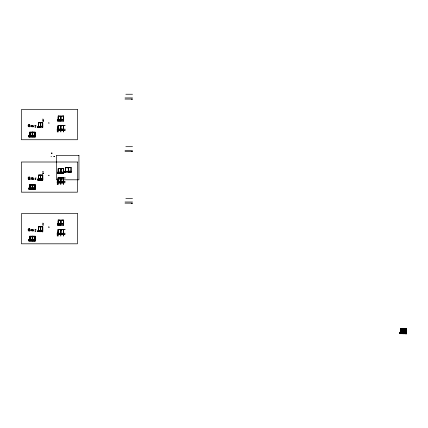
<?xml version="1.0" encoding="UTF-8"?>
<svg xmlns="http://www.w3.org/2000/svg" width="428" height="428" viewBox="0 0 428 428"><rect width="100%" height="100%" fill="white"/><g stroke="black" fill="none" stroke-linecap="round" stroke-linejoin="round"><path stroke-width="0.64" d="M31.822 230.735L31.998 229.643M31.822 179.102L31.998 178.011M31.822 126.661L31.998 125.564M35.059 240.996L34.786 240.718L35.059 239.996L35.059 240.996L32.571 240.937M35.059 236.347L35.059 239.803L34.786 236.62L35.059 236.347L32.555 236.347L32.565 239.803M35.059 189.363L34.786 189.085L35.059 188.363L35.059 189.363L32.571 189.304M35.059 188.17L34.786 184.987L35.059 184.714L32.555 184.714L32.565 188.17L35.059 188.17L35.059 184.714M35.059 136.917L34.786 136.639L35.059 135.922L35.059 136.917L32.571 136.858M35.059 132.268L35.059 135.724L34.786 132.541L35.059 132.268L32.384 132.193M38.643 126.351L38.525 123.355L38.525 126.351L40.772 126.351M39.997 122.718L39.997 122.692A0.765 0.765 0 0 0 40.542 123.243L40.532 122.601L40.751 123.243A0.765 0.765 0 0 0 41.297 122.718L42.768 122.601L42.768 127.587M41.297 126.372L41.297 126.351A0.765 0.765 0 0 0 40.751 125.827L40.762 126.469L40.703 122.601M57.24 235.721L57.293 236.122L57.277 233.223L65.158 233.265L64.751 233.292M57.24 184.088L57.293 184.489L57.277 181.59L65.158 181.633L64.751 181.659M57.266 131.642L57.266 132.043L57.379 129.144M58.037 233.223L58.155 230.291M58.037 181.59L58.155 178.61A0.765 0.765 0 0 0 58.679 178.064L58.679 178.085M58.037 129.144L58.155 126.212A0.765 0.765 0 0 0 58.679 125.618L58.037 125.452L60.081 125.57A1.086 1.086 0 0 0 60.706 126.196L60.685 125.57M58.133 235.721L58.058 236.117L58.096 229.536M58.133 184.088L58.058 184.484L58.096 177.904M58.122 131.642L58.058 132.043L58.096 125.458M58.24 223.764L58.122 220.832M58.24 172.131L58.122 169.199M60.883 235.726L60.792 236.117L60.83 229.536M60.883 184.094L60.765 184.479L60.83 177.904M60.856 131.642L60.803 132.043L60.83 125.458M63.526 235.721L63.579 236.122L63.553 229.536M63.526 184.088L63.579 184.489L63.553 177.904M63.515 131.647L63.59 132.043L63.553 125.458M65.521 171.211L65.639 168.231A0.765 0.765 0 0 0 66.163 167.685L65.521 167.519L67.565 167.637A1.086 1.086 0 0 0 68.191 168.263L68.453 167.637L68.427 168.263A1.086 1.086 0 0 0 69.052 167.637L69.085 167.519M65.639 171.211L65.639 168.279L65.639 171.328L68.25 171.307L68.437 167.519L68.41 171.328L65.479 171.328A1.086 1.086 0 0 1 64.853 171.954L64.703 171.96M400.084 333.155L399.971 332.198L406.6 332.251M406.247 328.763L406.247 333.685L400.078 333.701L400.089 332.449L399.971 333.701L400.244 332.567M402.55 333.626L406.247 333.685L400.143 333.68L400.164 332.449L400.908 332.567M400.143 333.68L400.201 332.449M400.913 333.583C409.259 333.915 396.371 333.364 402.341 333.722L402.315 332.567M40.59 179.969L37.696 180.049L37.819 178.797L37.814 180.049L40.703 180.086L37.696 179.931M37.814 127.485L37.701 126.351L37.814 127.603L40.703 127.64L37.696 127.485M37.814 179.953L40.585 180.028M40.59 231.601L37.696 231.682L37.819 230.43L37.814 231.682L40.703 231.719L37.696 231.564M403.636 333.738L400.078 333.583L406.252 333.53M404.428 333.637L406.274 333.765L406.242 328.388M406.028 333.68L406.06 333.289M406.06 333.61L406.065 333.262M406.22 333.685L405.905 333.203M405.744 333.091L406.263 333.102L406.247 333.803L403.609 333.744M41.318 179.99L42.768 180.151L42.768 175.041L41.297 175.159A0.765 0.765 0 0 1 40.751 175.683L40.762 175.041L40.542 175.683A0.765 0.765 0 0 1 39.997 175.159L38.525 175.159M42.768 180.033L42.65 175.041M41.318 231.623L42.768 231.783L42.768 226.674L41.297 226.792A0.765 0.765 0 0 1 40.751 227.316L40.762 226.674L42.65 226.696L42.65 231.783L41.318 231.644L42.768 231.666M65.639 172.404L68.373 172.366M64.751 125.527L65.158 125.5L58.037 125.57M64.692 130.337L65.099 130.337L57.218 130.337M64.751 129.203L65.158 129.203L57.277 129.203M64.751 177.957L65.158 177.957L58.037 177.957M64.692 182.793L65.099 182.767L57.218 182.777M64.751 229.606L65.158 229.579L58.037 229.59M64.692 234.426L65.099 234.4L57.218 234.41M406.054 333.524L406.07 332.807M28.671 126.613L29.136 126.067L29.136 126.731L29.136 124.532M28.671 179.059L29.136 178.513L29.136 179.177L29.136 176.973M28.671 230.692L29.136 230.146L29.136 230.81L29.136 228.606M32.234 132.541L32.373 132.268L29.874 132.268L29.874 135.724L32.373 135.724L32.234 132.541L29.874 132.268M32.373 188.17L32.373 184.714L29.874 184.714L29.874 188.17L32.528 188.208L32.469 184.634M32.373 239.803L32.373 236.347L29.874 236.347L29.874 239.803L35.257 239.841M29.067 136.858L29.339 136.056L29.056 135.922L29.056 136.858M29.067 189.304L29.339 188.502L29.056 188.363L29.056 189.304L32.726 189.31M29.067 240.937L29.339 240.135L29.056 239.996L29.056 240.937L32.726 240.943M32.565 132.268L32.565 135.724L35.059 135.724M29.858 177.62L28.221 177.652M33.068 177.978L31.49 178.011M33.1 179.182L33.411 179.07M29.858 229.253L28.221 229.349M33.068 229.611L31.49 229.643M29.874 135.724L32.234 135.59M29.874 188.17L32.234 188.031M29.874 239.803L32.234 239.664M41.5 175.041L42.768 175.159M125.853 94.246L132.509 94.246M125.029 97.937L132.509 97.937M125.029 99.071L132.45 99.071M131.31 99.173L132.45 99.173M60.787 115.999L60.969 119.803M58.122 116.116L60.171 116.116A1.086 1.086 0 0 0 60.792 116.742L61.054 116.116L61.027 116.742A1.086 1.086 0 0 0 61.653 116.116L63.697 115.999L63.697 121.038L57.304 120.937L57.304 119.685L57.422 120.937L58.122 120.819M63.697 116.116L61.686 115.999M60.171 116.116L58.122 115.999L58.764 116.186A0.765 0.765 0 0 1 58.24 116.71L58.122 119.803A1.086 1.086 0 0 1 57.459 120.428L57.304 119.803M58.122 116.753L58.24 119.685L60.851 119.706L60.953 116.116M42.618 119.016L42.65 119.134A1.086 1.086 0 0 0 43.276 119.76L43.249 119.134M63.697 119.685L58.08 119.685L63.697 119.803M60.969 119.706L63.579 119.706M43.49 121.076L43.586 120.728L43.586 121.097M57.304 120.819L60.969 120.98M63.697 120.921L60.969 120.878M43.586 121.06L43.469 120.728M42.939 121.124L42.821 120.461L42.939 121.161M38.525 122.718L42.768 122.718M39.087 122.718L38.525 122.601L39.793 122.718M49.033 122.777L49.06 123.301A0.765 0.765 0 0 1 48.514 122.777L48.519 122.756M28.922 124.532L29.238 124.532M28.221 125.206L30.142 125.179M35.909 125.211L35.888 125.923M28.221 125.249L29.05 125.249M28.221 125.367L29.024 125.367M60.963 125.57L60.942 126.196A1.086 1.086 0 0 0 61.568 125.57L63.612 125.452L63.612 130.497L57.218 130.396L57.218 129.144M31.49 125.564L33.352 125.532M34.919 125.773L35.631 125.773M28.221 125.907L30.142 125.88M31.49 125.966L32.624 125.982M29.136 126.067L29.024 124.532L29.115 126.035M33.352 126.083L31.49 126.11L31.699 126.779L33.411 126.779M32.624 126.116L32.41 126.779M42.768 126.351L41.297 126.351L42.65 126.469M42.768 126.469L38.525 126.469L38.643 123.312A0.765 0.765 0 0 0 39.162 122.761M28.435 126.613L30.142 126.586M33.411 126.629L33.074 126.784M30.142 126.661L28.43 126.736L28.441 125.907M31.704 126.661L33.411 126.704M35.043 127.089L35.941 126.993L35.091 127.089M63.612 129.144L57.999 129.261A1.086 1.086 0 0 1 57.373 129.887L57.218 129.261M57.999 129.261L63.612 129.261M57.218 130.278L60.765 130.433M32.705 132.541L34.786 132.541M29.682 135.51L28.863 135.51L28.863 137.014L35.257 137.115L35.257 132.075L29.682 132.075L29.682 135.879L35.257 135.879M28.863 135.59L29.682 135.59M32.705 135.59L34.786 135.59M29.682 135.724L28.863 135.724L29.8 135.879M32.41 135.762L35.257 135.762M29.056 135.922L32.378 135.922M29.339 136.056L34.786 136.056M28.863 136.896L29.8 137.014M125.853 146.692L132.509 146.692M125.029 150.383L132.509 150.383M125.029 151.512L132.45 151.517M131.31 151.619L132.45 151.619M54.618 156.595L53.939 156.595L54.565 156.595M51.002 156.712L51.59 156.675M65.521 167.637L67.538 167.519M71.096 167.637L69.047 167.519L71.096 167.519L71.096 172.559L68.25 172.5M60.171 168.557L58.122 168.439L60.171 168.557A1.086 1.086 0 0 0 60.792 169.183L61.054 168.557L61.027 169.183A1.086 1.086 0 0 0 61.653 168.557L63.697 168.439L63.697 173.484L58.24 173.361M58.24 168.541L59.235 168.541M62.59 168.541L63.579 168.541M63.697 168.557L61.686 168.439M58.764 168.627L58.764 168.605A0.765 0.765 0 0 1 58.24 169.151L58.117 172.249A1.086 1.086 0 0 1 57.459 172.875L57.304 172.249M68.4 170.585L68.421 170.585A1.086 1.086 0 0 1 69.026 171.211L71.096 171.211M64.858 171.211L64.703 172.457L65.521 172.457M68.421 171.211L65.479 171.328M69.058 171.307L70.978 171.307M71.096 171.328L69.026 171.211M42.656 171.462L42.65 171.58A1.086 1.086 0 0 0 43.276 172.206L43.249 171.58M63.697 172.131L58.08 172.131L63.697 172.249M71.096 172.447L68.368 172.441M43.586 173.543L43.469 173.174L43.586 173.501M43.586 173.212L43.49 173.517M57.422 173.361L63.579 173.388M57.422 173.383L57.304 172.131L57.422 173.383L60.851 173.324M42.939 173.57L42.821 172.907L42.939 173.608M40.002 175.041L38.525 175.218M38.643 175.143L40.585 175.1M40.703 175.1L42.65 175.143M49.033 175.223L49.06 175.748A0.765 0.765 0 0 1 48.514 175.223L48.519 175.196M28.922 176.973L29.238 176.973M29.767 177.647L30.142 177.62M35.909 177.657L35.888 178.364M28.221 177.807L29.024 177.807M59.883 178.016L60.048 178.016A1.086 1.086 0 0 0 60.706 178.642L60.963 178.016L60.942 178.642A1.086 1.086 0 0 0 61.568 178.016L63.612 177.898L63.612 182.943L63.494 177.898M32.977 178.005L33.352 177.978M58.037 178.016L60.091 177.898L58.037 178.069M63.612 178.016L61.6 177.898M28.221 178.358L30.142 178.326M31.49 178.401L32.624 178.401M29.136 178.513L29.024 176.973L29.115 178.476M31.49 178.476L31.998 178.476M32.116 178.476L32.624 178.476M33.352 178.524L31.49 178.556M40.772 178.797L38.525 178.797L38.525 175.801L38.643 178.797L40.585 178.856M42.768 178.797L40.703 178.856M41.345 178.915L41.345 178.797A0.765 0.765 0 0 0 40.751 178.273L40.762 178.915L38.525 178.915L38.643 175.753A0.765 0.765 0 0 0 39.162 175.207L39.087 175.159M42.768 178.915L41.291 178.818M28.435 179.059L30.142 179.027M28.441 178.353L28.43 179.182L30.142 179.107M31.704 179.102L33.411 179.15M28.43 179.182L30.142 179.177M33.411 179.22L31.699 179.225L31.709 178.551M35.043 179.439L35.941 179.439L35.043 179.53M57.218 181.707L57.395 182.333A1.086 1.086 0 0 0 57.999 181.707L63.612 181.707M63.494 182.922L58.037 182.842M60.765 182.879L57.218 182.836L57.218 181.59M29.682 187.956L28.863 187.956L28.863 189.46L35.257 189.561L35.257 184.516L29.682 184.516L29.682 188.325M29.874 184.714L32.234 184.987M32.705 184.987L34.786 184.987M28.863 188.031L29.682 188.031M32.705 188.031L34.786 188.031M28.863 188.325L35.257 188.325M29.056 188.363L32.378 188.363M32.571 188.363L35.059 188.363M29.339 188.502L34.786 188.502M125.853 198.325L132.509 198.325M125.029 202.016L132.509 202.016M125.029 203.145L132.45 203.15M131.31 203.252L132.45 203.252M60.171 220.19L58.122 220.072L60.171 220.19A1.086 1.086 0 0 0 60.792 220.816L61.054 220.19L61.027 220.816A1.086 1.086 0 0 0 61.653 220.19L63.697 220.072L63.697 225.117L58.24 224.994M58.24 220.174L60.139 220.174M61.686 220.174L63.579 220.174M58.764 220.26L58.764 220.238A0.765 0.765 0 0 1 58.24 220.784L58.117 223.881A1.086 1.086 0 0 1 57.459 224.507L57.304 223.881M42.656 223.095L42.65 223.213A1.086 1.086 0 0 0 43.276 223.839L43.249 223.213M63.697 223.764L58.08 223.764L63.697 223.881M42.821 224.54L42.939 225.24L42.939 224.577M43.586 224.807L43.469 225.128M57.304 224.898L63.579 225.021M57.422 224.919L58.122 224.994M57.422 225.016L57.304 223.764L57.422 225.016L60.851 225.053M38.525 226.792L40.002 226.674L38.525 226.851M39.948 226.792L39.997 226.792A0.765 0.765 0 0 0 40.542 227.316L40.762 226.674L40.703 230.548L38.525 230.548L38.643 227.386A0.765 0.765 0 0 0 39.162 226.84L39.135 226.674M42.768 226.792L41.345 226.674M49.033 226.856L49.033 227.38M28.922 228.606L29.238 228.606M29.783 229.274L30.142 229.253M35.909 229.29L35.888 229.996M28.221 229.44L29.024 229.44M60.883 234.491L63.612 234.576L63.612 229.531L61.6 229.649A1.086 1.086 0 0 1 60.942 230.275L60.685 229.649L60.706 230.275A1.086 1.086 0 0 1 60.081 229.649L58.037 229.702M32.988 229.633L33.352 229.611M58.037 229.649L60.048 229.531M28.221 229.991L30.142 229.959M42.768 230.43L40.703 230.489L40.772 229.906M31.49 230.039L32.624 230.055M29.136 230.146L29.024 228.606L29.115 230.109M31.49 230.109L31.998 230.109M32.116 230.109L32.624 230.109M33.352 230.157L31.49 230.189M58.679 229.718L58.679 229.697A0.765 0.765 0 0 1 58.155 230.243L58.031 233.34M40.772 230.43L38.525 230.43L38.643 227.434L38.643 230.43L40.585 230.489L40.585 226.674L38.643 226.733L38.643 230.548M42.768 230.548L41.291 230.451M28.435 230.692L30.142 230.66M33.411 230.703L33.074 230.863M28.441 229.986L28.43 230.815L30.142 230.74M31.704 230.735L33.411 230.783M28.43 230.815L30.142 230.81M33.411 230.853L31.699 230.858L31.709 230.184M35.043 231.163L35.941 231.072L35.091 231.163M57.218 233.34L57.395 233.966A1.086 1.086 0 0 0 57.999 233.34L63.612 233.34M57.218 234.357L63.612 234.458M60.765 234.491L57.218 234.469L57.218 233.223M29.682 239.958L29.682 236.149L35.257 236.149L35.257 241.194L28.863 241.092L28.863 239.589L29.682 239.589M29.874 236.347L32.234 236.62M32.705 236.62L34.786 236.62M28.863 239.664L29.682 239.664M32.705 239.664L34.786 239.664M28.863 239.803L29.8 239.958M28.863 239.958L35.257 239.958M29.056 239.996L32.378 239.996M32.571 239.996L35.059 239.996M29.339 240.135L34.786 240.135M406.6 328.335L400.555 328.346L400.555 332.984L406.6 332.984L406.6 328.335L400.555 328.394M400.555 328.549L406.6 328.56M400.555 328.699L406.6 328.715M400.555 329.052L406.6 329.036M400.555 329.079L406.6 329.062M406.6 329.389L400.555 329.4L406.6 329.416M400.555 329.539L406.6 329.555M400.555 329.721L406.6 329.737M400.555 329.902L406.6 329.892M400.555 330.058L406.6 330.084M400.555 330.379L406.6 330.395M400.555 330.421L406.6 330.405M400.555 330.726L406.6 330.71M400.555 330.796L406.6 330.769M400.555 330.978L406.6 330.93M400.555 331.261L406.6 331.277L400.555 331.304M400.555 331.454L406.6 331.427M400.555 331.47L406.6 331.47M400.555 331.636L406.6 331.593M400.555 331.775L406.6 331.802M400.555 331.968L406.6 331.946M406.6 332.267L400.164 332.272L400.164 333.701M399.971 332.412L406.6 332.444L399.971 332.198M406.6 332.567L399.971 332.567L399.971 333.701L406.365 333.685M399.971 332.647L406.6 332.749M406.6 332.626L400.667 332.449L400.752 333.685L400.79 328.763M400.164 332.92L400.437 332.92M405.744 332.861L406.365 332.845M399.971 332.92L406.6 332.909M399.971 333.08L400.672 333.155L399.977 333.171M400.089 333.401L406.365 333.471M406.365 333.803L405.664 333.685M29.741 136.858L32.726 136.864M37.814 127.507L40.585 127.624L37.878 127.544M60.765 130.337L58.155 130.396M29.339 136.537L34.786 136.639M29.339 188.983L34.786 189.085M37.878 231.623L40.585 231.66M29.339 240.616L34.786 240.718M63.494 130.401L60.883 130.433M63.494 182.842L60.883 182.879M405.899 333.326L406.258 333.337M42.65 127.608L40.703 127.581M68.373 172.382L70.978 172.559L70.978 167.519M41.318 180.011L42.65 180.033M40.703 180.028L42.65 180.092M40.703 231.66L42.65 231.725M32.154 126.11L32.287 126.661M32.154 178.556L32.287 179.102M32.154 230.189L32.287 230.735M406.365 328.763L406.365 333.803M406.204 328.388L406.172 333.803M405.862 332.567L405.899 333.797M405.83 332.567L405.83 333.685M405.637 328.383L405.637 332.936M405.471 332.567L405.439 333.685M404.818 328.383L404.856 332.936M404.658 332.567L404.69 333.685M404.3 332.567L404.267 333.685M403.909 332.567L403.909 333.685M403.877 332.567L403.877 333.685M403.486 332.567L403.518 333.685M403.294 328.383L403.294 332.936M403.256 328.383L403.256 332.936M403.096 332.567L403.128 333.685M402.47 328.383L402.47 332.936M401.956 332.567L401.956 333.685M401.924 332.567L401.924 333.685M401.732 328.383L401.732 332.936M401.566 332.567L401.534 333.685M401.143 332.567L401.17 333.685M400.945 328.383L400.908 332.936M400.362 332.599L400.389 333.626M68.271 167.637L68.352 171.211M65.521 168.22L65.521 171.328M64.821 171.211L64.821 172.457M64.719 171.441L64.724 172.281M63.579 115.999L63.579 121.038M63.579 168.439L63.579 173.484M63.579 220.072L63.579 225.117M63.494 125.452L63.494 130.497M63.494 229.531L63.494 234.576M62.59 220.072L61.686 220.072M62.499 229.531L61.557 229.531M60.969 172.249L61.038 168.439L60.851 172.249M60.995 220.072L60.969 223.881M60.883 129.261L60.701 125.452L60.765 129.261M60.872 168.557L60.953 172.131M60.883 181.707L60.947 177.898L60.765 181.707M60.872 220.19L60.953 223.764M60.883 233.34L60.947 229.531L60.765 233.34M60.824 115.999L60.851 119.803M60.851 120.862L58.24 120.937M60.862 125.57L60.787 129.144M60.787 178.016L60.862 181.59M60.824 220.072L60.851 223.881M60.862 229.649L60.787 233.223M58.24 116.71L58.251 119.803M58.24 169.151L58.24 172.249M58.24 220.784L58.251 223.881M58.16 129.261L58.037 126.158L58.031 129.261M58.16 181.707L58.155 178.61L58.031 181.707M58.155 230.243L58.16 233.34M58.037 234.357L57.336 234.469L57.379 233.223M57.336 129.144L57.336 130.396M57.341 181.59L57.336 182.836M51.879 152.962L51.879 153.582L51.761 152.962M51.842 152.999L51.842 153.545M48.519 226.829L48.466 226.856A0.765 0.765 0 0 0 49.06 227.38M42.709 122.718L42.747 126.351M42.709 126.469L42.709 127.704M42.747 175.159L42.747 178.797M42.747 178.915L42.709 180.151M42.747 226.792L42.747 230.43M42.709 230.548L42.709 231.783M42.65 122.601L42.65 127.704M41.345 230.548L41.345 230.43A0.765 0.765 0 0 0 40.751 229.906M40.703 175.041L40.703 178.915M40.585 122.601L40.585 126.469M40.585 175.041L40.585 178.915M38.643 122.601L38.643 126.469M38.643 175.041L38.643 178.915M32.619 125.297L32.619 126.249M32.619 177.743L32.619 178.69M32.619 229.376L32.619 230.323M32.555 132.075L32.528 135.879M32.555 184.516L32.528 188.325M32.555 236.149L32.528 239.958M32.469 132.193L32.469 135.762M32.469 236.267L32.469 239.841M32.384 132.075L32.41 135.879M32.405 178.551L32.41 179.225M32.384 184.516L32.41 188.325M32.405 230.184L32.41 230.858M32.384 236.149L32.41 239.958M32.095 125.564L32.116 126.11M32.116 178.011L32.116 178.556M32.095 229.643L32.116 230.189M32.014 125.564L31.998 126.11M32.014 178.011L31.998 178.556M32.014 229.643L31.998 230.189M31.49 125.249L31.49 126.249M31.49 177.69L31.49 178.69M31.49 229.322L31.49 230.323M30.153 132.541L30.153 135.585M30.153 184.987L30.153 188.031M30.153 236.62L30.153 239.664M29.767 125.12L29.767 126.891M29.767 177.566L29.767 179.332M29.8 188.325L28.976 188.325M29.767 229.199L29.767 230.965M28.221 124.992L28.221 126.41M28.221 177.438L28.221 178.856M28.221 229.071L28.221 230.489M34.631 185.142L34.631 187.956L32.779 187.956L32.779 185.142L34.631 185.142M34.631 136.136L34.631 136.478L29.543 136.355L34.631 136.136M34.631 132.701L34.631 135.51L32.779 135.51L32.779 132.701L34.631 132.701M34.631 240.215L34.631 240.557L29.543 240.434L34.631 240.215M34.631 236.775L34.631 239.589L32.779 239.589L32.779 236.775L34.631 236.775M34.631 188.582L34.631 188.925L29.543 188.802L34.631 188.582M54.442 156.343L53.982 156.648L54.458 156.37M77.441 109.557L21.4 109.557L21.4 139.731L77.441 139.731L77.441 109.557M35.631 125.752L34.919 125.869L35.631 125.752M32.154 132.701L30.308 132.701L30.308 135.51L32.154 135.51L32.154 132.701M78.939 155.375L56.319 155.375L56.319 179.797L78.939 179.797L78.939 155.375M77.441 162.003L21.4 162.003L21.4 192.177L77.441 192.177L77.441 162.003M35.631 178.219L34.919 178.316L35.631 178.198M32.154 185.142L30.308 185.142L30.308 187.956L32.154 187.956L32.154 185.142M77.441 213.636L21.4 213.636L21.4 243.81L77.441 243.81L77.441 213.636M35.631 229.831L34.919 229.948L35.631 229.831M32.154 236.775L30.308 236.775L30.308 239.589L32.154 239.589L32.154 236.775M406.6 328.87L400.555 328.87L406.6 328.913M406.6 329.218L400.555 329.234L406.6 329.244M406.6 330.213L400.555 330.213L406.6 330.255M406.6 330.544L400.555 330.56L406.6 330.587M406.6 331.095L400.555 331.095L406.6 331.117M406.6 332.085L400.555 332.085L406.6 332.112M405.081 333.685L405.081 332.567L405.049 333.685M404.075 332.936L404.075 328.383L404.037 332.936M402.737 333.685L402.737 332.567L402.705 333.685"/></g></svg>
